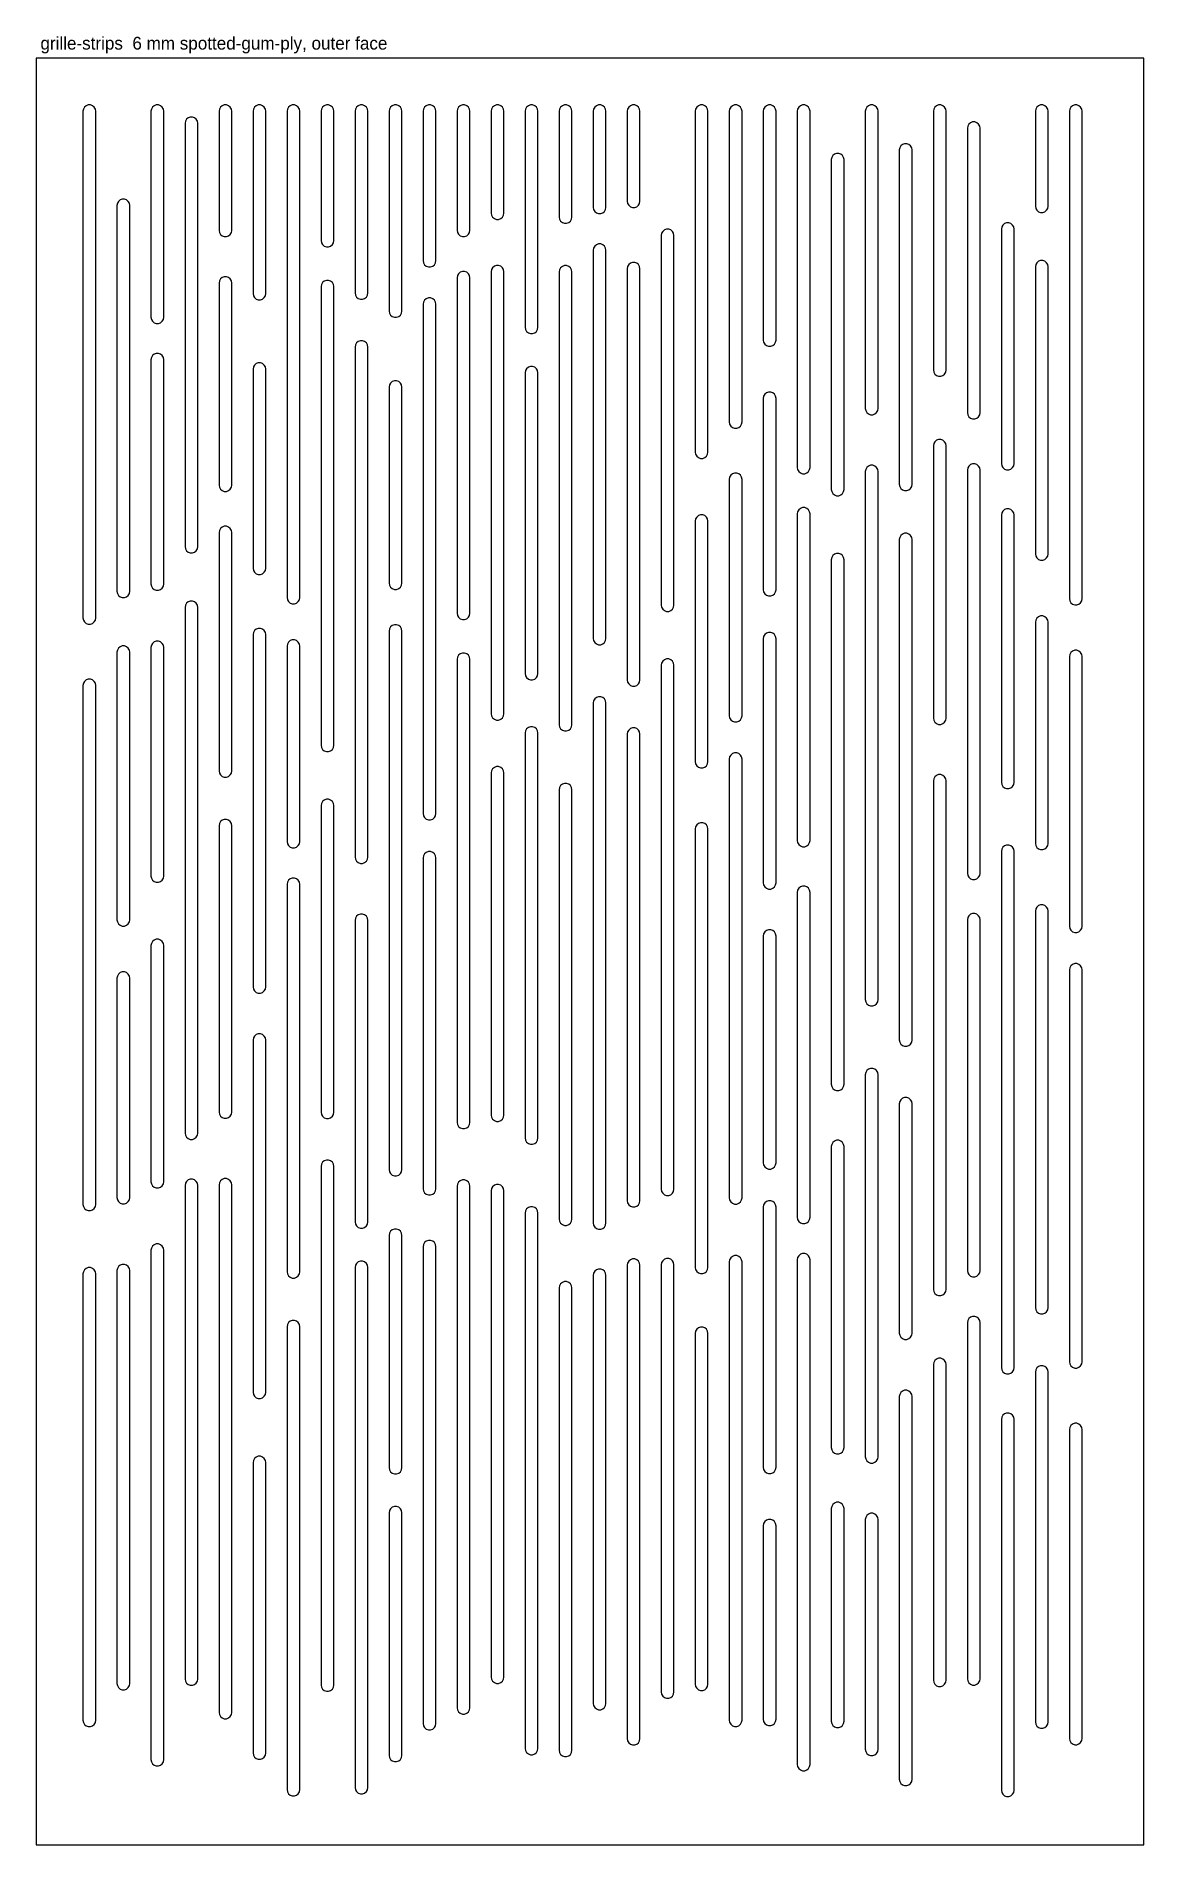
# Model space of a CAD drawing. Header units: millimetres. Extents: x 0 to 521, y 0 to 851.
import ezdxf

# ---------------------------------------------------------------- set-up
doc = ezdxf.new("R2010")
doc.units = ezdxf.units.MM
for name, color, linetype in [('CUT_INSIDE', 5, 'Continuous'), ('CUT_OUTSIDE', 1, 'Continuous'), ('NOTES', 7, 'Continuous')]:
    doc.layers.add(name, color=color, linetype=linetype)

msp = doc.modelspace()

# ---------------------------------------------------------------- linework, layer by layer
at = {"layer": 'CUT_INSIDE'}
for points in [[(22, 816), (22, 577.52), (22.18, 576.49), (22.7, 575.59), (23.5, 574.92), (24.48, 574.56), (25.52, 574.56), (26.5, 574.92), (27.3, 575.59), (27.82, 576.49), (28, 577.52), (28, 816), (27.82, 817.03), (27.3, 817.93), (26.5, 818.6), (25.52, 818.95), (24.48, 818.95), (23.5, 818.6), (22.7, 817.93), (22.18, 817.03), (22, 816)], [(54, 816), (54, 719.05), (54.18, 718.02), (54.7, 717.12), (55.5, 716.45), (56.48, 716.09), (57.52, 716.09), (58.5, 716.45), (59.3, 717.12), (59.82, 718.02), (60, 719.05), (60, 816), (59.82, 817.03), (59.3, 817.93), (58.5, 818.6), (57.52, 818.95), (56.48, 818.95), (55.5, 818.6), (54.7, 817.93), (54.18, 817.03), (54, 816)], [(86, 816), (86, 759.92), (86.18, 758.9), (86.7, 757.99), (87.5, 757.32), (88.48, 756.97), (89.52, 756.97), (90.5, 757.32), (91.3, 757.99), (91.82, 758.9), (92, 759.92), (92, 816), (91.82, 817.03), (91.3, 817.93), (90.5, 818.6), (89.52, 818.95), (88.48, 818.95), (87.5, 818.6), (86.7, 817.93), (86.18, 817.03), (86, 816)], [(102, 816), (102, 730.19), (102.18, 729.16), (102.7, 728.26), (103.5, 727.59), (104.48, 727.23), (105.52, 727.23), (106.5, 727.59), (107.3, 728.26), (107.82, 729.16), (108, 730.19), (108, 816), (107.82, 817.03), (107.3, 817.93), (106.5, 818.6), (105.52, 818.95), (104.48, 818.95), (103.5, 818.6), (102.7, 817.93), (102.18, 817.03), (102, 816)], [(118, 816), (118, 587.08), (118.18, 586.06), (118.7, 585.15), (119.5, 584.48), (120.48, 584.13), (121.52, 584.13), (122.5, 584.48), (123.3, 585.15), (123.82, 586.06), (124, 587.08), (124, 816), (123.82, 817.03), (123.3, 817.93), (122.5, 818.6), (121.52, 818.95), (120.48, 818.95), (119.5, 818.6), (118.7, 817.93), (118.18, 817.03), (118, 816)], [(134, 816), (134, 755.15), (134.18, 754.12), (134.7, 753.22), (135.5, 752.55), (136.48, 752.2), (137.52, 752.2), (138.5, 752.55), (139.3, 753.22), (139.82, 754.12), (140, 755.15), (140, 816), (139.82, 817.03), (139.3, 817.93), (138.5, 818.6), (137.52, 818.95), (136.48, 818.95), (135.5, 818.6), (134.7, 817.93), (134.18, 817.03), (134, 816)], [(150, 816), (150, 730.44), (150.18, 729.41), (150.7, 728.51), (151.5, 727.84), (152.48, 727.48), (153.52, 727.48), (154.5, 727.84), (155.3, 728.51), (155.82, 729.41), (156, 730.44), (156, 816), (155.82, 817.03), (155.3, 817.93), (154.5, 818.6), (153.52, 818.95), (152.48, 818.95), (151.5, 818.6), (150.7, 817.93), (150.18, 817.03), (150, 816)], [(166, 816), (166, 721.93), (166.18, 720.91), (166.7, 720), (167.5, 719.33), (168.48, 718.98), (169.52, 718.98), (170.5, 719.33), (171.3, 720), (171.82, 720.91), (172, 721.93), (172, 816), (171.82, 817.03), (171.3, 817.93), (170.5, 818.6), (169.52, 818.95), (168.48, 818.95), (167.5, 818.6), (166.7, 817.93), (166.18, 817.03), (166, 816)], [(182, 816), (182, 745.68), (182.18, 744.65), (182.7, 743.75), (183.5, 743.08), (184.48, 742.73), (185.52, 742.73), (186.5, 743.08), (187.3, 743.75), (187.82, 744.65), (188, 745.68), (188, 816), (187.82, 817.03), (187.3, 817.93), (186.5, 818.6), (185.52, 818.95), (184.48, 818.95), (183.5, 818.6), (182.7, 817.93), (182.18, 817.03), (182, 816)], [(198, 816), (198, 759.99), (198.18, 758.97), (198.7, 758.06), (199.5, 757.39), (200.48, 757.04), (201.52, 757.04), (202.5, 757.39), (203.3, 758.06), (203.82, 758.97), (204, 759.99), (204, 816), (203.82, 817.03), (203.3, 817.93), (202.5, 818.6), (201.52, 818.95), (200.48, 818.95), (199.5, 818.6), (198.7, 817.93), (198.18, 817.03), (198, 816)], [(214, 816), (214, 768.05), (214.18, 767.03), (214.7, 766.13), (215.5, 765.46), (216.48, 765.1), (217.52, 765.1), (218.5, 765.46), (219.3, 766.13), (219.82, 767.03), (220, 768.05), (220, 816), (219.82, 817.03), (219.3, 817.93), (218.5, 818.6), (217.52, 818.95), (216.48, 818.95), (215.5, 818.6), (214.7, 817.93), (214.18, 817.03), (214, 816)], [(230, 816), (230, 714.28), (230.18, 713.26), (230.7, 712.35), (231.5, 711.68), (232.48, 711.33), (233.52, 711.33), (234.5, 711.68), (235.3, 712.35), (235.82, 713.26), (236, 714.28), (236, 816), (235.82, 817.03), (235.3, 817.93), (234.5, 818.6), (233.52, 818.95), (232.48, 818.95), (231.5, 818.6), (230.7, 817.93), (230.18, 817.03), (230, 816)], [(246, 816), (246, 766.19), (246.18, 765.17), (246.7, 764.26), (247.5, 763.59), (248.48, 763.24), (249.52, 763.24), (250.5, 763.59), (251.3, 764.26), (251.82, 765.17), (252, 766.19), (252, 816), (251.82, 817.03), (251.3, 817.93), (250.5, 818.6), (249.52, 818.95), (248.48, 818.95), (247.5, 818.6), (246.7, 817.93), (246.18, 817.03), (246, 816)], [(262, 816), (262, 770.75), (262.18, 769.73), (262.7, 768.83), (263.5, 768.16), (264.48, 767.8), (265.52, 767.8), (266.5, 768.16), (267.3, 768.83), (267.82, 769.73), (268, 770.75), (268, 816), (267.82, 817.03), (267.3, 817.93), (266.5, 818.6), (265.52, 818.95), (264.48, 818.95), (263.5, 818.6), (262.7, 817.93), (262.18, 817.03), (262, 816)], [(278, 816), (278, 773.65), (278.18, 772.63), (278.7, 771.72), (279.5, 771.05), (280.48, 770.7), (281.52, 770.7), (282.5, 771.05), (283.3, 771.72), (283.82, 772.63), (284, 773.65), (284, 816), (283.82, 817.03), (283.3, 817.93), (282.5, 818.6), (281.52, 818.95), (280.48, 818.95), (279.5, 818.6), (278.7, 817.93), (278.18, 817.03), (278, 816)], [(310, 816), (310, 655.54), (310.18, 654.51), (310.7, 653.61), (311.5, 652.94), (312.48, 652.59), (313.52, 652.59), (314.5, 652.94), (315.3, 653.61), (315.82, 654.51), (316, 655.54), (316, 816), (315.82, 817.03), (315.3, 817.93), (314.5, 818.6), (313.52, 818.95), (312.48, 818.95), (311.5, 818.6), (310.7, 817.93), (310.18, 817.03), (310, 816)], [(326, 816), (326, 669.74), (326.18, 668.72), (326.7, 667.82), (327.5, 667.15), (328.48, 666.79), (329.52, 666.79), (330.5, 667.15), (331.3, 667.82), (331.82, 668.72), (332, 669.74), (332, 816), (331.82, 817.03), (331.3, 817.93), (330.5, 818.6), (329.52, 818.95), (328.48, 818.95), (327.5, 818.6), (326.7, 817.93), (326.18, 817.03), (326, 816)], [(342, 816), (342, 708.3), (342.18, 707.27), (342.7, 706.37), (343.5, 705.7), (344.48, 705.34), (345.52, 705.34), (346.5, 705.7), (347.3, 706.37), (347.82, 707.27), (348, 708.3), (348, 816), (347.82, 817.03), (347.3, 817.93), (346.5, 818.6), (345.52, 818.95), (344.48, 818.95), (343.5, 818.6), (342.7, 817.93), (342.18, 817.03), (342, 816)], [(358, 816), (358, 648.31), (358.18, 647.29), (358.7, 646.39), (359.5, 645.72), (360.48, 645.36), (361.52, 645.36), (362.5, 645.72), (363.3, 646.39), (363.82, 647.29), (364, 648.31), (364, 816), (363.82, 817.03), (363.3, 817.93), (362.5, 818.6), (361.52, 818.95), (360.48, 818.95), (359.5, 818.6), (358.7, 817.93), (358.18, 817.03), (358, 816)], [(390, 816), (390, 676.11), (390.18, 675.09), (390.7, 674.18), (391.5, 673.51), (392.48, 673.16), (393.52, 673.16), (394.5, 673.51), (395.3, 674.18), (395.82, 675.09), (396, 676.11), (396, 816), (395.82, 817.03), (395.3, 817.93), (394.5, 818.6), (393.52, 818.95), (392.48, 818.95), (391.5, 818.6), (390.7, 817.93), (390.18, 817.03), (390, 816)], [(422, 816), (422, 694.19), (422.18, 693.16), (422.7, 692.26), (423.5, 691.59), (424.48, 691.23), (425.52, 691.23), (426.5, 691.59), (427.3, 692.26), (427.82, 693.16), (428, 694.19), (428, 816), (427.82, 817.03), (427.3, 817.93), (426.5, 818.6), (425.52, 818.95), (424.48, 818.95), (423.5, 818.6), (422.7, 817.93), (422.18, 817.03), (422, 816)], [(470, 816), (470, 771.3), (470.18, 770.27), (470.7, 769.37), (471.5, 768.7), (472.48, 768.35), (473.52, 768.35), (474.5, 768.7), (475.3, 769.37), (475.82, 770.27), (476, 771.3), (476, 816), (475.82, 817.03), (475.3, 817.93), (474.5, 818.6), (473.52, 818.95), (472.48, 818.95), (471.5, 818.6), (470.7, 817.93), (470.18, 817.03), (470, 816)], [(486, 816), (486, 586.59), (486.18, 585.57), (486.7, 584.66), (487.5, 583.99), (488.48, 583.64), (489.52, 583.64), (490.5, 583.99), (491.3, 584.66), (491.82, 585.57), (492, 586.59), (492, 816), (491.82, 817.03), (491.3, 817.93), (490.5, 818.6), (489.52, 818.95), (488.48, 818.95), (487.5, 818.6), (486.7, 817.93), (486.18, 817.03), (486, 816)], [(70, 810.3), (70, 611.07), (70.18, 610.04), (70.7, 609.14), (71.5, 608.47), (72.48, 608.11), (73.52, 608.11), (74.5, 608.47), (75.3, 609.14), (75.82, 610.04), (76, 611.07), (76, 810.3), (75.82, 811.33), (75.3, 812.23), (74.5, 812.9), (73.52, 813.25), (72.48, 813.25), (71.5, 812.9), (70.7, 812.23), (70.18, 811.33), (70, 810.3)], [(438, 807.97), (438, 674.14), (438.18, 673.12), (438.7, 672.21), (439.5, 671.54), (440.48, 671.19), (441.52, 671.19), (442.5, 671.54), (443.3, 672.21), (443.82, 673.12), (444, 674.14), (444, 807.97), (443.82, 809), (443.3, 809.9), (442.5, 810.57), (441.52, 810.93), (440.48, 810.93), (439.5, 810.57), (438.7, 809.9), (438.18, 809), (438, 807.97)], [(406, 797.77), (406, 640.38), (406.18, 639.35), (406.7, 638.45), (407.5, 637.78), (408.48, 637.43), (409.52, 637.43), (410.5, 637.78), (411.3, 638.45), (411.82, 639.35), (412, 640.38), (412, 797.77), (411.82, 798.79), (411.3, 799.69), (410.5, 800.36), (409.52, 800.72), (408.48, 800.72), (407.5, 800.36), (406.7, 799.69), (406.18, 798.79), (406, 797.77)], [(374, 793.22), (374, 637.97), (374.18, 636.94), (374.7, 636.04), (375.5, 635.37), (376.48, 635.02), (377.52, 635.02), (378.5, 635.37), (379.3, 636.04), (379.82, 636.94), (380, 637.97), (380, 793.22), (379.82, 794.24), (379.3, 795.15), (378.5, 795.82), (377.52, 796.17), (376.48, 796.17), (375.5, 795.82), (374.7, 795.15), (374.18, 794.24), (374, 793.22)], [(38, 771.62), (38, 590.05), (38.18, 589.02), (38.7, 588.12), (39.5, 587.45), (40.48, 587.09), (41.52, 587.09), (42.5, 587.45), (43.3, 588.12), (43.82, 589.02), (44, 590.05), (44, 771.62), (43.82, 772.65), (43.3, 773.55), (42.5, 774.22), (41.52, 774.57), (40.48, 774.57), (39.5, 774.22), (38.7, 773.55), (38.18, 772.65), (38, 771.62)], [(294, 757.5), (294, 583.51), (294.18, 582.48), (294.7, 581.58), (295.5, 580.91), (296.48, 580.55), (297.52, 580.55), (298.5, 580.91), (299.3, 581.58), (299.82, 582.48), (300, 583.51), (300, 757.5), (299.82, 758.52), (299.3, 759.42), (298.5, 760.09), (297.52, 760.45), (296.48, 760.45), (295.5, 760.09), (294.7, 759.42), (294.18, 758.52), (294, 757.5)], [(454, 760.49), (454, 650.18), (454.18, 649.15), (454.7, 648.25), (455.5, 647.58), (456.48, 647.22), (457.52, 647.22), (458.5, 647.58), (459.3, 648.25), (459.82, 649.15), (460, 650.18), (460, 760.49), (459.82, 761.51), (459.3, 762.42), (458.5, 763.09), (457.52, 763.44), (456.48, 763.44), (455.5, 763.09), (454.7, 762.42), (454.18, 761.51), (454, 760.49)], [(262, 750.57), (262, 567.86), (262.18, 566.83), (262.7, 565.93), (263.5, 565.26), (264.48, 564.9), (265.52, 564.9), (266.5, 565.26), (267.3, 565.93), (267.82, 566.83), (268, 567.86), (268, 750.57), (267.82, 751.59), (267.3, 752.5), (266.5, 753.17), (265.52, 753.52), (264.48, 753.52), (263.5, 753.17), (262.7, 752.5), (262.18, 751.59), (262, 750.57)], [(214, 740.39), (214, 532.37), (214.18, 531.35), (214.7, 530.45), (215.5, 529.78), (216.48, 529.42), (217.52, 529.42), (218.5, 529.78), (219.3, 530.45), (219.82, 531.35), (220, 532.37), (220, 740.39), (219.82, 741.42), (219.3, 742.32), (218.5, 742.99), (217.52, 743.34), (216.48, 743.34), (215.5, 742.99), (214.7, 742.32), (214.18, 741.42), (214, 740.39)], [(246, 740.38), (246, 527.24), (246.18, 526.21), (246.7, 525.31), (247.5, 524.64), (248.48, 524.29), (249.52, 524.29), (250.5, 524.64), (251.3, 525.31), (251.82, 526.21), (252, 527.24), (252, 740.38), (251.82, 741.4), (251.3, 742.31), (250.5, 742.98), (249.52, 743.33), (248.48, 743.33), (247.5, 742.98), (246.7, 742.31), (246.18, 741.4), (246, 740.38)], [(278, 741.85), (278, 548.36), (278.18, 547.33), (278.7, 546.43), (279.5, 545.76), (280.48, 545.4), (281.52, 545.4), (282.5, 545.76), (283.3, 546.43), (283.82, 547.33), (284, 548.36), (284, 741.85), (283.82, 742.87), (283.3, 743.77), (282.5, 744.44), (281.52, 744.8), (280.48, 744.8), (279.5, 744.44), (278.7, 743.77), (278.18, 742.87), (278, 741.85)], [(470, 742.76), (470, 607.65), (470.18, 606.62), (470.7, 605.72), (471.5, 605.05), (472.48, 604.69), (473.52, 604.69), (474.5, 605.05), (475.3, 605.72), (475.82, 606.62), (476, 607.65), (476, 742.76), (475.82, 743.79), (475.3, 744.69), (474.5, 745.36), (473.52, 745.72), (472.48, 745.72), (471.5, 745.36), (470.7, 744.69), (470.18, 743.79), (470, 742.76)], [(86, 735.1), (86, 640.03), (86.18, 639), (86.7, 638.1), (87.5, 637.43), (88.48, 637.07), (89.52, 637.07), (90.5, 637.43), (91.3, 638.1), (91.82, 639), (92, 640.03), (92, 735.1), (91.82, 736.13), (91.3, 737.03), (90.5, 737.7), (89.52, 738.06), (88.48, 738.06), (87.5, 737.7), (86.7, 737.03), (86.18, 736.13), (86, 735.1)], [(134, 733.42), (134, 517.57), (134.18, 516.54), (134.7, 515.64), (135.5, 514.97), (136.48, 514.61), (137.52, 514.61), (138.5, 514.97), (139.3, 515.64), (139.82, 516.54), (140, 517.57), (140, 733.42), (139.82, 734.45), (139.3, 735.35), (138.5, 736.02), (137.52, 736.38), (136.48, 736.38), (135.5, 736.02), (134.7, 735.35), (134.18, 734.45), (134, 733.42)], [(198, 737.6), (198, 579.73), (198.18, 578.7), (198.7, 577.8), (199.5, 577.13), (200.48, 576.78), (201.52, 576.78), (202.5, 577.13), (203.3, 577.8), (203.82, 578.7), (204, 579.73), (204, 737.6), (203.82, 738.63), (203.3, 739.53), (202.5, 740.2), (201.52, 740.56), (200.48, 740.56), (199.5, 740.2), (198.7, 739.53), (198.18, 738.63), (198, 737.6)], [(182, 725.16), (182, 485.42), (182.18, 484.4), (182.7, 483.5), (183.5, 482.83), (184.48, 482.47), (185.52, 482.47), (186.5, 482.83), (187.3, 483.5), (187.82, 484.4), (188, 485.42), (188, 725.16), (187.82, 726.18), (187.3, 727.08), (186.5, 727.75), (185.52, 728.11), (184.48, 728.11), (183.5, 727.75), (182.7, 727.08), (182.18, 726.18), (182, 725.16)], [(150, 705), (150, 464.92), (150.18, 463.9), (150.7, 462.99), (151.5, 462.32), (152.48, 461.97), (153.52, 461.97), (154.5, 462.32), (155.3, 462.99), (155.82, 463.9), (156, 464.92), (156, 705), (155.82, 706.02), (155.3, 706.93), (154.5, 707.6), (153.52, 707.95), (152.48, 707.95), (151.5, 707.6), (150.7, 706.93), (150.18, 706.02), (150, 705)], [(54, 699.02), (54, 593.48), (54.18, 592.45), (54.7, 591.55), (55.5, 590.88), (56.48, 590.52), (57.52, 590.52), (58.5, 590.88), (59.3, 591.55), (59.82, 592.45), (60, 593.48), (60, 699.02), (59.82, 700.04), (59.3, 700.95), (58.5, 701.62), (57.52, 701.97), (56.48, 701.97), (55.5, 701.62), (54.7, 700.95), (54.18, 700.04), (54, 699.02)], [(102, 694.59), (102, 600.9), (102.18, 599.87), (102.7, 598.97), (103.5, 598.3), (104.48, 597.94), (105.52, 597.94), (106.5, 598.3), (107.3, 598.97), (107.82, 599.87), (108, 600.9), (108, 694.59), (107.82, 695.61), (107.3, 696.52), (106.5, 697.19), (105.52, 697.54), (104.48, 697.54), (103.5, 697.19), (102.7, 696.52), (102.18, 695.61), (102, 694.59)], [(230, 692.86), (230, 551.31), (230.18, 550.29), (230.7, 549.39), (231.5, 548.72), (232.48, 548.36), (233.52, 548.36), (234.5, 548.72), (235.3, 549.39), (235.82, 550.29), (236, 551.31), (236, 692.86), (235.82, 693.88), (235.3, 694.78), (234.5, 695.45), (233.52, 695.81), (232.48, 695.81), (231.5, 695.45), (230.7, 694.78), (230.18, 693.88), (230, 692.86)], [(166, 686.15), (166, 593.89), (166.18, 592.87), (166.7, 591.96), (167.5, 591.29), (168.48, 590.94), (169.52, 590.94), (170.5, 591.29), (171.3, 591.96), (171.82, 592.87), (172, 593.89), (172, 686.15), (171.82, 687.17), (171.3, 688.07), (170.5, 688.74), (169.52, 689.1), (168.48, 689.1), (167.5, 688.74), (166.7, 688.07), (166.18, 687.17), (166, 686.15)], [(342, 680.85), (342, 590.79), (342.18, 589.76), (342.7, 588.86), (343.5, 588.19), (344.48, 587.84), (345.52, 587.84), (346.5, 588.19), (347.3, 588.86), (347.82, 589.76), (348, 590.79), (348, 680.85), (347.82, 681.88), (347.3, 682.78), (346.5, 683.45), (345.52, 683.81), (344.48, 683.81), (343.5, 683.45), (342.7, 682.78), (342.18, 681.88), (342, 680.85)], [(422, 658.49), (422, 530.32), (422.18, 529.3), (422.7, 528.4), (423.5, 527.73), (424.48, 527.37), (425.52, 527.37), (426.5, 527.73), (427.3, 528.4), (427.82, 529.3), (428, 530.32), (428, 658.49), (427.82, 659.52), (427.3, 660.42), (426.5, 661.09), (425.52, 661.45), (424.48, 661.45), (423.5, 661.09), (422.7, 660.42), (422.18, 659.52), (422, 658.49)], [(390, 646.37), (390, 397.82), (390.18, 396.79), (390.7, 395.89), (391.5, 395.22), (392.48, 394.86), (393.52, 394.86), (394.5, 395.22), (395.3, 395.89), (395.82, 396.79), (396, 397.82), (396, 646.37), (395.82, 647.4), (395.3, 648.3), (394.5, 648.97), (393.52, 649.33), (392.48, 649.33), (391.5, 648.97), (390.7, 648.3), (390.18, 647.4), (390, 646.37)], [(438, 647.05), (438, 457.36), (438.18, 456.33), (438.7, 455.43), (439.5, 454.76), (440.48, 454.41), (441.52, 454.41), (442.5, 454.76), (443.3, 455.43), (443.82, 456.33), (444, 457.36), (444, 647.05), (443.82, 648.07), (443.3, 648.98), (442.5, 649.65), (441.52, 650), (440.48, 650), (439.5, 649.65), (438.7, 648.98), (438.18, 648.07), (438, 647.05)], [(326, 642.69), (326, 531.48), (326.18, 530.46), (326.7, 529.56), (327.5, 528.89), (328.48, 528.53), (329.52, 528.53), (330.5, 528.89), (331.3, 529.56), (331.82, 530.46), (332, 531.48), (332, 642.69), (331.82, 643.71), (331.3, 644.62), (330.5, 645.29), (329.52, 645.64), (328.48, 645.64), (327.5, 645.29), (326.7, 644.62), (326.18, 643.71), (326, 642.69)], [(310, 623.05), (310, 509.84), (310.18, 508.82), (310.7, 507.92), (311.5, 507.25), (312.48, 506.89), (313.52, 506.89), (314.5, 507.25), (315.3, 507.92), (315.82, 508.82), (316, 509.84), (316, 623.05), (315.82, 624.08), (315.3, 624.98), (314.5, 625.65), (313.52, 626.01), (312.48, 626.01), (311.5, 625.65), (310.7, 624.98), (310.18, 624.08), (310, 623.05)], [(358, 626.47), (358, 472.77), (358.18, 471.74), (358.7, 470.84), (359.5, 470.17), (360.48, 469.81), (361.52, 469.81), (362.5, 470.17), (363.3, 470.84), (363.82, 471.74), (364, 472.77), (364, 626.47), (363.82, 627.5), (363.3, 628.4), (362.5, 629.07), (361.52, 629.43), (360.48, 629.43), (359.5, 629.07), (358.7, 628.4), (358.18, 627.5), (358, 626.47)], [(454, 625.9), (454, 500.13), (454.18, 499.11), (454.7, 498.2), (455.5, 497.54), (456.48, 497.18), (457.52, 497.18), (458.5, 497.54), (459.3, 498.2), (459.82, 499.11), (460, 500.13), (460, 625.9), (459.82, 626.92), (459.3, 627.82), (458.5, 628.49), (457.52, 628.85), (456.48, 628.85), (455.5, 628.49), (454.7, 627.82), (454.18, 626.92), (454, 625.9)], [(86, 617.7), (86, 505.48), (86.18, 504.46), (86.7, 503.56), (87.5, 502.89), (88.48, 502.53), (89.52, 502.53), (90.5, 502.89), (91.3, 503.56), (91.82, 504.46), (92, 505.48), (92, 617.7), (91.82, 618.72), (91.3, 619.62), (90.5, 620.29), (89.52, 620.65), (88.48, 620.65), (87.5, 620.29), (86.7, 619.62), (86.18, 618.72), (86, 617.7)], [(406, 614.37), (406, 378.85), (406.18, 377.82), (406.7, 376.92), (407.5, 376.25), (408.48, 375.89), (409.52, 375.89), (410.5, 376.25), (411.3, 376.92), (411.82, 377.82), (412, 378.85), (412, 614.37), (411.82, 615.39), (411.3, 616.29), (410.5, 616.96), (409.52, 617.32), (408.48, 617.32), (407.5, 616.96), (406.7, 616.29), (406.18, 615.39), (406, 614.37)], [(374, 604.87), (374, 357.96), (374.18, 356.94), (374.7, 356.04), (375.5, 355.37), (376.48, 355.01), (377.52, 355.01), (378.5, 355.37), (379.3, 356.04), (379.82, 356.94), (380, 357.96), (380, 604.87), (379.82, 605.9), (379.3, 606.8), (378.5, 607.47), (377.52, 607.83), (376.48, 607.83), (375.5, 607.47), (374.7, 606.8), (374.18, 605.9), (374, 604.87)], [(70, 582.44), (70, 334.99), (70.18, 333.96), (70.7, 333.06), (71.5, 332.39), (72.48, 332.03), (73.52, 332.03), (74.5, 332.39), (75.3, 333.06), (75.82, 333.96), (76, 334.99), (76, 582.44), (75.82, 583.47), (75.3, 584.37), (74.5, 585.04), (73.52, 585.39), (72.48, 585.39), (71.5, 585.04), (70.7, 584.37), (70.18, 583.47), (70, 582.44)], [(102, 569.62), (102, 403.81), (102.18, 402.79), (102.7, 401.89), (103.5, 401.22), (104.48, 400.86), (105.52, 400.86), (106.5, 401.22), (107.3, 401.89), (107.82, 402.79), (108, 403.81), (108, 569.62), (107.82, 570.65), (107.3, 571.55), (106.5, 572.22), (105.52, 572.58), (104.48, 572.58), (103.5, 572.22), (102.7, 571.55), (102.18, 570.65), (102, 569.62)], [(166, 571.31), (166, 317.86), (166.18, 316.84), (166.7, 315.94), (167.5, 315.27), (168.48, 314.91), (169.52, 314.91), (170.5, 315.27), (171.3, 315.94), (171.82, 316.84), (172, 317.86), (172, 571.31), (171.82, 572.33), (171.3, 573.24), (170.5, 573.91), (169.52, 574.26), (168.48, 574.26), (167.5, 573.91), (166.7, 573.24), (166.18, 572.33), (166, 571.31)], [(342, 567.7), (342, 452.83), (342.18, 451.81), (342.7, 450.9), (343.5, 450.24), (344.48, 449.88), (345.52, 449.88), (346.5, 450.24), (347.3, 450.9), (347.82, 451.81), (348, 452.83), (348, 567.7), (347.82, 568.72), (347.3, 569.62), (346.5, 570.29), (345.52, 570.65), (344.48, 570.65), (343.5, 570.29), (342.7, 569.62), (342.18, 568.72), (342, 567.7)], [(470, 575.48), (470, 471.39), (470.18, 470.36), (470.7, 469.46), (471.5, 468.79), (472.48, 468.44), (473.52, 468.44), (474.5, 468.79), (475.3, 469.46), (475.82, 470.36), (476, 471.39), (476, 575.48), (475.82, 576.51), (475.3, 577.41), (474.5, 578.08), (473.52, 578.43), (472.48, 578.43), (471.5, 578.08), (470.7, 577.41), (470.18, 576.51), (470, 575.48)], [(38, 561.35), (38, 435.43), (38.18, 434.41), (38.7, 433.5), (39.5, 432.83), (40.48, 432.48), (41.52, 432.48), (42.5, 432.83), (43.3, 433.5), (43.82, 434.41), (44, 435.43), (44, 561.35), (43.82, 562.37), (43.3, 563.28), (42.5, 563.95), (41.52, 564.3), (40.48, 564.3), (39.5, 563.95), (38.7, 563.28), (38.18, 562.37), (38, 561.35)], [(54, 563.6), (54, 456.01), (54.18, 454.98), (54.7, 454.08), (55.5, 453.41), (56.48, 453.06), (57.52, 453.06), (58.5, 453.41), (59.3, 454.08), (59.82, 454.98), (60, 456.01), (60, 563.6), (59.82, 564.63), (59.3, 565.53), (58.5, 566.2), (57.52, 566.55), (56.48, 566.55), (55.5, 566.2), (54.7, 565.53), (54.18, 564.63), (54, 563.6)], [(118, 564.19), (118, 472.24), (118.18, 471.22), (118.7, 470.32), (119.5, 469.65), (120.48, 469.29), (121.52, 469.29), (122.5, 469.65), (123.3, 470.32), (123.82, 471.22), (124, 472.24), (124, 564.19), (123.82, 565.21), (123.3, 566.12), (122.5, 566.79), (121.52, 567.14), (120.48, 567.14), (119.5, 566.79), (118.7, 566.12), (118.18, 565.21), (118, 564.19)], [(486, 559.3), (486, 432.39), (486.18, 431.36), (486.7, 430.46), (487.5, 429.79), (488.48, 429.44), (489.52, 429.44), (490.5, 429.79), (491.3, 430.46), (491.82, 431.36), (492, 432.39), (492, 559.3), (491.82, 560.33), (491.3, 561.23), (490.5, 561.9), (489.52, 562.26), (488.48, 562.26), (487.5, 561.9), (486.7, 561.23), (486.18, 560.33), (486, 559.3)], [(198, 558.02), (198, 340.06), (198.18, 339.04), (198.7, 338.13), (199.5, 337.46), (200.48, 337.11), (201.52, 337.11), (202.5, 337.46), (203.3, 338.13), (203.82, 339.04), (204, 340.06), (204, 558.02), (203.82, 559.05), (203.3, 559.95), (202.5, 560.62), (201.52, 560.98), (200.48, 560.98), (199.5, 560.62), (198.7, 559.95), (198.18, 559.05), (198, 558.02)], [(294, 555.22), (294, 308.61), (294.18, 307.58), (294.7, 306.68), (295.5, 306.01), (296.48, 305.66), (297.52, 305.66), (298.5, 306.01), (299.3, 306.68), (299.82, 307.58), (300, 308.61), (300, 555.22), (299.82, 556.24), (299.3, 557.15), (298.5, 557.82), (297.52, 558.17), (296.48, 558.17), (295.5, 557.82), (294.7, 557.15), (294.18, 556.24), (294, 555.22)], [(22, 545.68), (22, 301.46), (22.18, 300.44), (22.7, 299.54), (23.5, 298.87), (24.48, 298.51), (25.52, 298.51), (26.5, 298.87), (27.3, 299.54), (27.82, 300.44), (28, 301.46), (28, 545.68), (27.82, 546.71), (27.3, 547.61), (26.5, 548.28), (25.52, 548.63), (24.48, 548.63), (23.5, 548.28), (22.7, 547.61), (22.18, 546.71), (22, 545.68)], [(262, 537.46), (262, 292.72), (262.18, 291.69), (262.7, 290.79), (263.5, 290.12), (264.48, 289.76), (265.52, 289.76), (266.5, 290.12), (267.3, 290.79), (267.82, 291.69), (268, 292.72), (268, 537.46), (267.82, 538.49), (267.3, 539.39), (266.5, 540.06), (265.52, 540.42), (264.48, 540.42), (263.5, 540.06), (262.7, 539.39), (262.18, 538.49), (262, 537.46)], [(230, 523.33), (230, 332.74), (230.18, 331.71), (230.7, 330.81), (231.5, 330.14), (232.48, 329.79), (233.52, 329.79), (234.5, 330.14), (235.3, 330.81), (235.82, 331.71), (236, 332.74), (236, 523.33), (235.82, 524.35), (235.3, 525.25), (234.5, 525.92), (233.52, 526.28), (232.48, 526.28), (231.5, 525.92), (230.7, 525.25), (230.18, 524.35), (230, 523.33)], [(278, 522.79), (278, 303.19), (278.18, 302.17), (278.7, 301.26), (279.5, 300.6), (280.48, 300.24), (281.52, 300.24), (282.5, 300.6), (283.3, 301.26), (283.82, 302.17), (284, 303.19), (284, 522.79), (283.82, 523.82), (283.3, 524.72), (282.5, 525.39), (281.52, 525.74), (280.48, 525.74), (279.5, 525.39), (278.7, 524.72), (278.18, 523.82), (278, 522.79)], [(326, 511.04), (326, 304.57), (326.18, 303.55), (326.7, 302.64), (327.5, 301.97), (328.48, 301.62), (329.52, 301.62), (330.5, 301.97), (331.3, 302.64), (331.82, 303.55), (332, 304.57), (332, 511.04), (331.82, 512.07), (331.3, 512.97), (330.5, 513.64), (329.52, 514), (328.48, 514), (327.5, 513.64), (326.7, 512.97), (326.18, 512.07), (326, 511.04)], [(214, 504.56), (214, 343.46), (214.18, 342.44), (214.7, 341.53), (215.5, 340.86), (216.48, 340.51), (217.52, 340.51), (218.5, 340.86), (219.3, 341.53), (219.82, 342.44), (220, 343.46), (220, 504.56), (219.82, 505.59), (219.3, 506.49), (218.5, 507.16), (217.52, 507.52), (216.48, 507.52), (215.5, 507.16), (214.7, 506.49), (214.18, 505.59), (214, 504.56)], [(422, 500.79), (422, 261.45), (422.18, 260.43), (422.7, 259.53), (423.5, 258.86), (424.48, 258.5), (425.52, 258.5), (426.5, 258.86), (427.3, 259.53), (427.82, 260.43), (428, 261.45), (428, 500.79), (427.82, 501.82), (427.3, 502.72), (426.5, 503.39), (425.52, 503.74), (424.48, 503.74), (423.5, 503.39), (422.7, 502.72), (422.18, 501.82), (422, 500.79)], [(246, 496.62), (246, 294.53), (246.18, 293.51), (246.7, 292.61), (247.5, 291.94), (248.48, 291.58), (249.52, 291.58), (250.5, 291.94), (251.3, 292.61), (251.82, 293.51), (252, 294.53), (252, 496.62), (251.82, 497.64), (251.3, 498.54), (250.5, 499.21), (249.52, 499.57), (248.48, 499.57), (247.5, 499.21), (246.7, 498.54), (246.18, 497.64), (246, 496.62)], [(134, 489.17), (134, 344.86), (134.18, 343.83), (134.7, 342.93), (135.5, 342.26), (136.48, 341.9), (137.52, 341.9), (138.5, 342.26), (139.3, 342.93), (139.82, 343.83), (140, 344.86), (140, 489.17), (139.82, 490.2), (139.3, 491.1), (138.5, 491.77), (137.52, 492.13), (136.48, 492.13), (135.5, 491.77), (134.7, 491.1), (134.18, 490.2), (134, 489.17)], [(86, 479.7), (86, 344.91), (86.18, 343.88), (86.7, 342.98), (87.5, 342.31), (88.48, 341.96), (89.52, 341.96), (90.5, 342.31), (91.3, 342.98), (91.82, 343.88), (92, 344.91), (92, 479.7), (91.82, 480.73), (91.3, 481.63), (90.5, 482.3), (89.52, 482.66), (88.48, 482.66), (87.5, 482.3), (86.7, 481.63), (86.18, 480.73), (86, 479.7)], [(310, 478.16), (310, 271.81), (310.18, 270.79), (310.7, 269.88), (311.5, 269.21), (312.48, 268.86), (313.52, 268.86), (314.5, 269.21), (315.3, 269.88), (315.82, 270.79), (316, 271.81), (316, 478.16), (315.82, 479.18), (315.3, 480.09), (314.5, 480.76), (313.52, 481.11), (312.48, 481.11), (311.5, 480.76), (310.7, 480.09), (310.18, 479.18), (310, 478.16)], [(454, 467.62), (454, 224.63), (454.18, 223.6), (454.7, 222.7), (455.5, 222.03), (456.48, 221.68), (457.52, 221.68), (458.5, 222.03), (459.3, 222.7), (459.82, 223.6), (460, 224.63), (460, 467.62), (459.82, 468.65), (459.3, 469.55), (458.5, 470.22), (457.52, 470.58), (456.48, 470.58), (455.5, 470.22), (454.7, 469.55), (454.18, 468.65), (454, 467.62)], [(182, 464.53), (182, 308.83), (182.18, 307.81), (182.7, 306.91), (183.5, 306.24), (184.48, 305.88), (185.52, 305.88), (186.5, 306.24), (187.3, 306.91), (187.82, 307.81), (188, 308.83), (188, 464.53), (187.82, 465.56), (187.3, 466.46), (186.5, 467.13), (185.52, 467.49), (184.48, 467.49), (183.5, 467.13), (182.7, 466.46), (182.18, 465.56), (182, 464.53)], [(118, 452.1), (118, 269.75), (118.18, 268.72), (118.7, 267.82), (119.5, 267.15), (120.48, 266.8), (121.52, 266.8), (122.5, 267.15), (123.3, 267.82), (123.82, 268.72), (124, 269.75), (124, 452.1), (123.82, 453.12), (123.3, 454.03), (122.5, 454.7), (121.52, 455.05), (120.48, 455.05), (119.5, 454.7), (118.7, 454.03), (118.18, 453.12), (118, 452.1)], [(358, 448.31), (358, 295.4), (358.18, 294.37), (358.7, 293.47), (359.5, 292.8), (360.48, 292.44), (361.52, 292.44), (362.5, 292.8), (363.3, 293.47), (363.82, 294.37), (364, 295.4), (364, 448.31), (363.82, 449.34), (363.3, 450.24), (362.5, 450.91), (361.52, 451.26), (360.48, 451.26), (359.5, 450.91), (358.7, 450.24), (358.18, 449.34), (358, 448.31)], [(150, 435.15), (150, 293.22), (150.18, 292.2), (150.7, 291.29), (151.5, 290.62), (152.48, 290.27), (153.52, 290.27), (154.5, 290.62), (155.3, 291.29), (155.82, 292.2), (156, 293.22), (156, 435.15), (155.82, 436.17), (155.3, 437.08), (154.5, 437.75), (153.52, 438.1), (152.48, 438.1), (151.5, 437.75), (150.7, 437.08), (150.18, 436.17), (150, 435.15)], [(438, 435.41), (438, 270.33), (438.18, 269.31), (438.7, 268.4), (439.5, 267.73), (440.48, 267.38), (441.52, 267.38), (442.5, 267.73), (443.3, 268.4), (443.82, 269.31), (444, 270.33), (444, 435.41), (443.82, 436.44), (443.3, 437.34), (442.5, 438.01), (441.52, 438.37), (440.48, 438.37), (439.5, 438.01), (438.7, 437.34), (438.18, 436.44), (438, 435.41)], [(470, 439.49), (470, 252.84), (470.18, 251.81), (470.7, 250.91), (471.5, 250.24), (472.48, 249.88), (473.52, 249.88), (474.5, 250.24), (475.3, 250.91), (475.82, 251.81), (476, 252.84), (476, 439.49), (475.82, 440.52), (475.3, 441.42), (474.5, 442.09), (473.52, 442.45), (472.48, 442.45), (471.5, 442.09), (470.7, 441.42), (470.18, 440.52), (470, 439.49)], [(54, 423.26), (54, 312.12), (54.18, 311.1), (54.7, 310.19), (55.5, 309.52), (56.48, 309.17), (57.52, 309.17), (58.5, 309.52), (59.3, 310.19), (59.82, 311.1), (60, 312.12), (60, 423.26), (59.82, 424.28), (59.3, 425.18), (58.5, 425.85), (57.52, 426.21), (56.48, 426.21), (55.5, 425.85), (54.7, 425.18), (54.18, 424.28), (54, 423.26)], [(342, 427.76), (342, 321.06), (342.18, 320.03), (342.7, 319.13), (343.5, 318.46), (344.48, 318.1), (345.52, 318.1), (346.5, 318.46), (347.3, 319.13), (347.82, 320.03), (348, 321.06), (348, 427.76), (347.82, 428.78), (347.3, 429.68), (346.5, 430.35), (345.52, 430.71), (344.48, 430.71), (343.5, 430.35), (342.7, 429.68), (342.18, 428.78), (342, 427.76)], [(38, 407.93), (38, 304.68), (38.18, 303.66), (38.7, 302.75), (39.5, 302.08), (40.48, 301.73), (41.52, 301.73), (42.5, 302.08), (43.3, 302.75), (43.82, 303.66), (44, 304.68), (44, 407.93), (43.82, 408.95), (43.3, 409.85), (42.5, 410.52), (41.52, 410.88), (40.48, 410.88), (39.5, 410.52), (38.7, 409.85), (38.18, 408.95), (38, 407.93)], [(486, 411.81), (486, 227.37), (486.18, 226.35), (486.7, 225.44), (487.5, 224.77), (488.48, 224.42), (489.52, 224.42), (490.5, 224.77), (491.3, 225.44), (491.82, 226.35), (492, 227.37), (492, 411.81), (491.82, 412.83), (491.3, 413.74), (490.5, 414.41), (489.52, 414.76), (488.48, 414.76), (487.5, 414.41), (486.7, 413.74), (486.18, 412.83), (486, 411.81)], [(102, 378.76), (102, 213.04), (102.18, 212.01), (102.7, 211.11), (103.5, 210.44), (104.48, 210.08), (105.52, 210.08), (106.5, 210.44), (107.3, 211.11), (107.82, 212.01), (108, 213.04), (108, 378.76), (107.82, 379.79), (107.3, 380.69), (106.5, 381.36), (105.52, 381.72), (104.48, 381.72), (103.5, 381.36), (102.7, 380.69), (102.18, 379.79), (102, 378.76)], [(390, 362.5), (390, 182.64), (390.18, 181.62), (390.7, 180.72), (391.5, 180.05), (392.48, 179.69), (393.52, 179.69), (394.5, 180.05), (395.3, 180.72), (395.82, 181.62), (396, 182.64), (396, 362.5), (395.82, 363.53), (395.3, 364.43), (394.5, 365.1), (393.52, 365.45), (392.48, 365.45), (391.5, 365.1), (390.7, 364.43), (390.18, 363.53), (390, 362.5)], [(406, 348.78), (406, 240.86), (406.18, 239.83), (406.7, 238.93), (407.5, 238.26), (408.48, 237.9), (409.52, 237.9), (410.5, 238.26), (411.3, 238.93), (411.82, 239.83), (412, 240.86), (412, 348.78), (411.82, 349.8), (411.3, 350.71), (410.5, 351.38), (409.52, 351.73), (408.48, 351.73), (407.5, 351.38), (406.7, 350.71), (406.18, 349.8), (406, 348.78)], [(374, 328.67), (374, 186.98), (374.18, 185.95), (374.7, 185.05), (375.5, 184.38), (376.48, 184.02), (377.52, 184.02), (378.5, 184.38), (379.3, 185.05), (379.82, 185.95), (380, 186.98), (380, 328.67), (379.82, 329.7), (379.3, 330.6), (378.5, 331.27), (377.52, 331.62), (376.48, 331.62), (375.5, 331.27), (374.7, 330.6), (374.18, 329.7), (374, 328.67)], [(134, 319.35), (134, 75.2), (134.18, 74.18), (134.7, 73.27), (135.5, 72.6), (136.48, 72.25), (137.52, 72.25), (138.5, 72.6), (139.3, 73.27), (139.82, 74.18), (140, 75.2), (140, 319.35), (139.82, 320.37), (139.3, 321.28), (138.5, 321.95), (137.52, 322.3), (136.48, 322.3), (135.5, 321.95), (134.7, 321.28), (134.18, 320.37), (134, 319.35)], [(70, 310.36), (70, 78.05), (70.18, 77.02), (70.7, 76.12), (71.5, 75.45), (72.48, 75.1), (73.52, 75.1), (74.5, 75.45), (75.3, 76.12), (75.82, 77.02), (76, 78.05), (76, 310.36), (75.82, 311.39), (75.3, 312.29), (74.5, 312.96), (73.52, 313.31), (72.48, 313.31), (71.5, 312.96), (70.7, 312.29), (70.18, 311.39), (70, 310.36)], [(86, 310.61), (86, 62.29), (86.18, 61.27), (86.7, 60.37), (87.5, 59.7), (88.48, 59.34), (89.52, 59.34), (90.5, 59.7), (91.3, 60.37), (91.82, 61.27), (92, 62.29), (92, 310.61), (91.82, 311.64), (91.3, 312.54), (90.5, 313.21), (89.52, 313.57), (88.48, 313.57), (87.5, 313.21), (86.7, 312.54), (86.18, 311.64), (86, 310.61)], [(198, 309.98), (198, 64.51), (198.18, 63.48), (198.7, 62.58), (199.5, 61.91), (200.48, 61.56), (201.52, 61.56), (202.5, 61.91), (203.3, 62.58), (203.82, 63.48), (204, 64.51), (204, 309.98), (203.82, 311), (203.3, 311.9), (202.5, 312.57), (201.52, 312.93), (200.48, 312.93), (199.5, 312.57), (198.7, 311.9), (198.18, 311), (198, 309.98)], [(214, 307.85), (214, 78.96), (214.18, 77.94), (214.7, 77.03), (215.5, 76.36), (216.48, 76.01), (217.52, 76.01), (218.5, 76.36), (219.3, 77.03), (219.82, 77.94), (220, 78.96), (220, 307.85), (219.82, 308.87), (219.3, 309.77), (218.5, 310.44), (217.52, 310.8), (216.48, 310.8), (215.5, 310.44), (214.7, 309.77), (214.18, 308.87), (214, 307.85)], [(230, 297.38), (230, 45.36), (230.18, 44.33), (230.7, 43.43), (231.5, 42.76), (232.48, 42.4), (233.52, 42.4), (234.5, 42.76), (235.3, 43.43), (235.82, 44.33), (236, 45.36), (236, 297.38), (235.82, 298.41), (235.3, 299.31), (234.5, 299.98), (233.52, 300.34), (232.48, 300.34), (231.5, 299.98), (230.7, 299.31), (230.18, 298.41), (230, 297.38)], [(342, 300.19), (342, 177.73), (342.18, 176.7), (342.7, 175.8), (343.5, 175.13), (344.48, 174.77), (345.52, 174.77), (346.5, 175.13), (347.3, 175.8), (347.82, 176.7), (348, 177.73), (348, 300.19), (347.82, 301.22), (347.3, 302.12), (346.5, 302.79), (345.52, 303.14), (344.48, 303.14), (343.5, 302.79), (342.7, 302.12), (342.18, 301.22), (342, 300.19)], [(166, 286.84), (166, 177.53), (166.18, 176.5), (166.7, 175.6), (167.5, 174.93), (168.48, 174.58), (169.52, 174.58), (170.5, 174.93), (171.3, 175.6), (171.82, 176.5), (172, 177.53), (172, 286.84), (171.82, 287.86), (171.3, 288.77), (170.5, 289.44), (169.52, 289.79), (168.48, 289.79), (167.5, 289.44), (166.7, 288.77), (166.18, 287.86), (166, 286.84)], [(54, 279.87), (54, 40.09), (54.18, 39.07), (54.7, 38.16), (55.5, 37.49), (56.48, 37.14), (57.52, 37.14), (58.5, 37.49), (59.3, 38.16), (59.82, 39.07), (60, 40.09), (60, 279.87), (59.82, 280.9), (59.3, 281.8), (58.5, 282.47), (57.52, 282.83), (56.48, 282.83), (55.5, 282.47), (54.7, 281.8), (54.18, 280.9), (54, 279.87)], [(182, 281.54), (182, 57.07), (182.18, 56.05), (182.7, 55.15), (183.5, 54.48), (184.48, 54.12), (185.52, 54.12), (186.5, 54.48), (187.3, 55.15), (187.82, 56.05), (188, 57.07), (188, 281.54), (187.82, 282.57), (187.3, 283.47), (186.5, 284.14), (185.52, 284.5), (184.48, 284.5), (183.5, 284.14), (182.7, 283.47), (182.18, 282.57), (182, 281.54)], [(38, 270.27), (38, 75.94), (38.18, 74.92), (38.7, 74.01), (39.5, 73.34), (40.48, 72.99), (41.52, 72.99), (42.5, 73.34), (43.3, 74.01), (43.82, 74.92), (44, 75.94), (44, 270.27), (43.82, 271.29), (43.3, 272.2), (42.5, 272.87), (41.52, 273.22), (40.48, 273.22), (39.5, 272.87), (38.7, 272.2), (38.18, 271.29), (38, 270.27)], [(150, 271.76), (150, 26.98), (150.18, 25.95), (150.7, 25.05), (151.5, 24.38), (152.48, 24.02), (153.52, 24.02), (154.5, 24.38), (155.3, 25.05), (155.82, 25.95), (156, 26.98), (156, 271.76), (155.82, 272.79), (155.3, 273.69), (154.5, 274.36), (153.52, 274.72), (152.48, 274.72), (151.5, 274.36), (150.7, 273.69), (150.18, 272.79), (150, 271.76)], [(278, 272.83), (278, 50), (278.18, 48.97), (278.7, 48.07), (279.5, 47.4), (280.48, 47.04), (281.52, 47.04), (282.5, 47.4), (283.3, 48.07), (283.82, 48.97), (284, 50), (284, 272.83), (283.82, 273.86), (283.3, 274.76), (282.5, 275.43), (281.52, 275.79), (280.48, 275.79), (279.5, 275.43), (278.7, 274.76), (278.18, 273.86), (278, 272.83)], [(294, 272.99), (294, 71.98), (294.18, 70.95), (294.7, 70.05), (295.5, 69.38), (296.48, 69.02), (297.52, 69.02), (298.5, 69.38), (299.3, 70.05), (299.82, 70.95), (300, 71.98), (300, 272.99), (299.82, 274.02), (299.3, 274.92), (298.5, 275.59), (297.52, 275.95), (296.48, 275.95), (295.5, 275.59), (294.7, 274.92), (294.18, 274.02), (294, 272.99)], [(326, 274.38), (326, 58.68), (326.18, 57.66), (326.7, 56.75), (327.5, 56.08), (328.48, 55.73), (329.52, 55.73), (330.5, 56.08), (331.3, 56.75), (331.82, 57.66), (332, 58.68), (332, 274.38), (331.82, 275.41), (331.3, 276.31), (330.5, 276.98), (329.52, 277.34), (328.48, 277.34), (327.5, 276.98), (326.7, 276.31), (326.18, 275.41), (326, 274.38)], [(358, 275.38), (358, 37.84), (358.18, 36.82), (358.7, 35.92), (359.5, 35.25), (360.48, 34.89), (361.52, 34.89), (362.5, 35.25), (363.3, 35.92), (363.82, 36.82), (364, 37.84), (364, 275.38), (363.82, 276.41), (363.3, 277.31), (362.5, 277.98), (361.52, 278.34), (360.48, 278.34), (359.5, 277.98), (358.7, 277.31), (358.18, 276.41), (358, 275.38)], [(22, 268.74), (22, 58.64), (22.18, 57.61), (22.7, 56.71), (23.5, 56.04), (24.48, 55.68), (25.52, 55.68), (26.5, 56.04), (27.3, 56.71), (27.82, 57.61), (28, 58.64), (28, 268.74), (27.82, 269.77), (27.3, 270.67), (26.5, 271.34), (25.52, 271.69), (24.48, 271.69), (23.5, 271.34), (22.7, 270.67), (22.18, 269.77), (22, 268.74)], [(246, 262.14), (246, 44.51), (246.18, 43.49), (246.7, 42.58), (247.5, 41.91), (248.48, 41.56), (249.52, 41.56), (250.5, 41.91), (251.3, 42.58), (251.82, 43.49), (252, 44.51), (252, 262.14), (251.82, 263.16), (251.3, 264.06), (250.5, 264.73), (249.52, 265.09), (248.48, 265.09), (247.5, 264.73), (246.7, 264.06), (246.18, 263.16), (246, 262.14)], [(262, 268.02), (262, 66.57), (262.18, 65.54), (262.7, 64.64), (263.5, 63.97), (264.48, 63.61), (265.52, 63.61), (266.5, 63.97), (267.3, 64.64), (267.82, 65.54), (268, 66.57), (268, 268.02), (267.82, 269.04), (267.3, 269.94), (266.5, 270.61), (265.52, 270.97), (264.48, 270.97), (263.5, 270.61), (262.7, 269.94), (262.18, 269.04), (262, 268.02)], [(438, 245.75), (438, 78.15), (438.18, 77.12), (438.7, 76.22), (439.5, 75.55), (440.48, 75.2), (441.52, 75.2), (442.5, 75.55), (443.3, 76.22), (443.82, 77.12), (444, 78.15), (444, 245.75), (443.82, 246.78), (443.3, 247.68), (442.5, 248.35), (441.52, 248.7), (440.48, 248.7), (439.5, 248.35), (438.7, 247.68), (438.18, 246.78), (438, 245.75)], [(118, 243.89), (118, 25.98), (118.18, 24.95), (118.7, 24.05), (119.5, 23.38), (120.48, 23.02), (121.52, 23.02), (122.5, 23.38), (123.3, 24.05), (123.82, 24.95), (124, 25.98), (124, 243.89), (123.82, 244.92), (123.3, 245.82), (122.5, 246.49), (121.52, 246.85), (120.48, 246.85), (119.5, 246.49), (118.7, 245.82), (118.18, 244.92), (118, 243.89)], [(310, 240.75), (310, 75.62), (310.18, 74.59), (310.7, 73.69), (311.5, 73.02), (312.48, 72.66), (313.52, 72.66), (314.5, 73.02), (315.3, 73.69), (315.82, 74.59), (316, 75.62), (316, 240.75), (315.82, 241.78), (315.3, 242.68), (314.5, 243.35), (313.52, 243.7), (312.48, 243.7), (311.5, 243.35), (310.7, 242.68), (310.18, 241.78), (310, 240.75)], [(422, 226.08), (422, 77.51), (422.18, 76.49), (422.7, 75.58), (423.5, 74.91), (424.48, 74.56), (425.52, 74.56), (426.5, 74.91), (427.3, 75.58), (427.82, 76.49), (428, 77.51), (428, 226.08), (427.82, 227.1), (427.3, 228), (426.5, 228.67), (425.52, 229.03), (424.48, 229.03), (423.5, 228.67), (422.7, 228), (422.18, 227.1), (422, 226.08)], [(470, 222.52), (470, 57.83), (470.18, 56.81), (470.7, 55.91), (471.5, 55.24), (472.48, 54.88), (473.52, 54.88), (474.5, 55.24), (475.3, 55.91), (475.82, 56.81), (476, 57.83), (476, 222.52), (475.82, 223.55), (475.3, 224.45), (474.5, 225.12), (473.52, 225.48), (472.48, 225.48), (471.5, 225.12), (470.7, 224.45), (470.18, 223.55), (470, 222.52)], [(406, 211.02), (406, 30.83), (406.18, 29.8), (406.7, 28.9), (407.5, 28.23), (408.48, 27.87), (409.52, 27.87), (410.5, 28.23), (411.3, 28.9), (411.82, 29.8), (412, 30.83), (412, 211.02), (411.82, 212.04), (411.3, 212.94), (410.5, 213.61), (409.52, 213.97), (408.48, 213.97), (407.5, 213.61), (406.7, 212.94), (406.18, 212.04), (406, 211.02)], [(454, 200.25), (454, 25.71), (454.18, 24.69), (454.7, 23.78), (455.5, 23.11), (456.48, 22.76), (457.52, 22.76), (458.5, 23.11), (459.3, 23.78), (459.82, 24.69), (460, 25.71), (460, 200.25), (459.82, 201.28), (459.3, 202.18), (458.5, 202.85), (457.52, 203.2), (456.48, 203.2), (455.5, 202.85), (454.7, 202.18), (454.18, 201.28), (454, 200.25)], [(486, 195.45), (486, 50.07), (486.18, 49.05), (486.7, 48.15), (487.5, 47.48), (488.48, 47.12), (489.52, 47.12), (490.5, 47.48), (491.3, 48.15), (491.82, 49.05), (492, 50.07), (492, 195.45), (491.82, 196.48), (491.3, 197.38), (490.5, 198.05), (489.52, 198.41), (488.48, 198.41), (487.5, 198.05), (486.7, 197.38), (486.18, 196.48), (486, 195.45)], [(102, 179.94), (102, 43.25), (102.18, 42.22), (102.7, 41.32), (103.5, 40.65), (104.48, 40.29), (105.52, 40.29), (106.5, 40.65), (107.3, 41.32), (107.82, 42.22), (108, 43.25), (108, 179.94), (107.82, 180.97), (107.3, 181.87), (106.5, 182.54), (105.52, 182.89), (104.48, 182.89), (103.5, 182.54), (102.7, 181.87), (102.18, 180.97), (102, 179.94)], [(166, 156.28), (166, 42.11), (166.18, 41.08), (166.7, 40.18), (167.5, 39.51), (168.48, 39.15), (169.52, 39.15), (170.5, 39.51), (171.3, 40.18), (171.82, 41.08), (172, 42.11), (172, 156.28), (171.82, 157.3), (171.3, 158.21), (170.5, 158.88), (169.52, 159.23), (168.48, 159.23), (167.5, 158.88), (166.7, 158.21), (166.18, 157.3), (166, 156.28)], [(374, 158.25), (374, 58.13), (374.18, 57.11), (374.7, 56.2), (375.5, 55.53), (376.48, 55.18), (377.52, 55.18), (378.5, 55.53), (379.3, 56.2), (379.82, 57.11), (380, 58.13), (380, 158.25), (379.82, 159.28), (379.3, 160.18), (378.5, 160.85), (377.52, 161.21), (376.48, 161.21), (375.5, 160.85), (374.7, 160.18), (374.18, 159.28), (374, 158.25)], [(390, 153.11), (390, 44.95), (390.18, 43.92), (390.7, 43.02), (391.5, 42.35), (392.48, 42), (393.52, 42), (394.5, 42.35), (395.3, 43.02), (395.82, 43.92), (396, 44.95), (396, 153.11), (395.82, 154.14), (395.3, 155.04), (394.5, 155.71), (393.52, 156.06), (392.48, 156.06), (391.5, 155.71), (390.7, 155.04), (390.18, 154.14), (390, 153.11)], [(342, 150.18), (342, 59.07), (342.18, 58.04), (342.7, 57.14), (343.5, 56.47), (344.48, 56.11), (345.52, 56.11), (346.5, 56.47), (347.3, 57.14), (347.82, 58.04), (348, 59.07), (348, 150.18), (347.82, 151.21), (347.3, 152.11), (346.5, 152.78), (345.52, 153.14), (344.48, 153.14), (343.5, 152.78), (342.7, 152.11), (342.18, 151.21), (342, 150.18)]]:
    msp.add_lwpolyline(points, close=True, dxfattribs=at)
at = {"layer": 'CUT_OUTSIDE'}
msp.add_lwpolyline([(0, 841), (0, 0), (521, 0), (521, 841), (0, 841)], close=True, dxfattribs=at)

# ---------------------------------------------------------------- texts
at = {"layer": 'NOTES'}
msp.add_text('grille-strips  6 mm spotted-gum-ply, outer face', height=6, dxfattribs=at).set_placement((2, 845))

doc.saveas('drawing.dxf')
